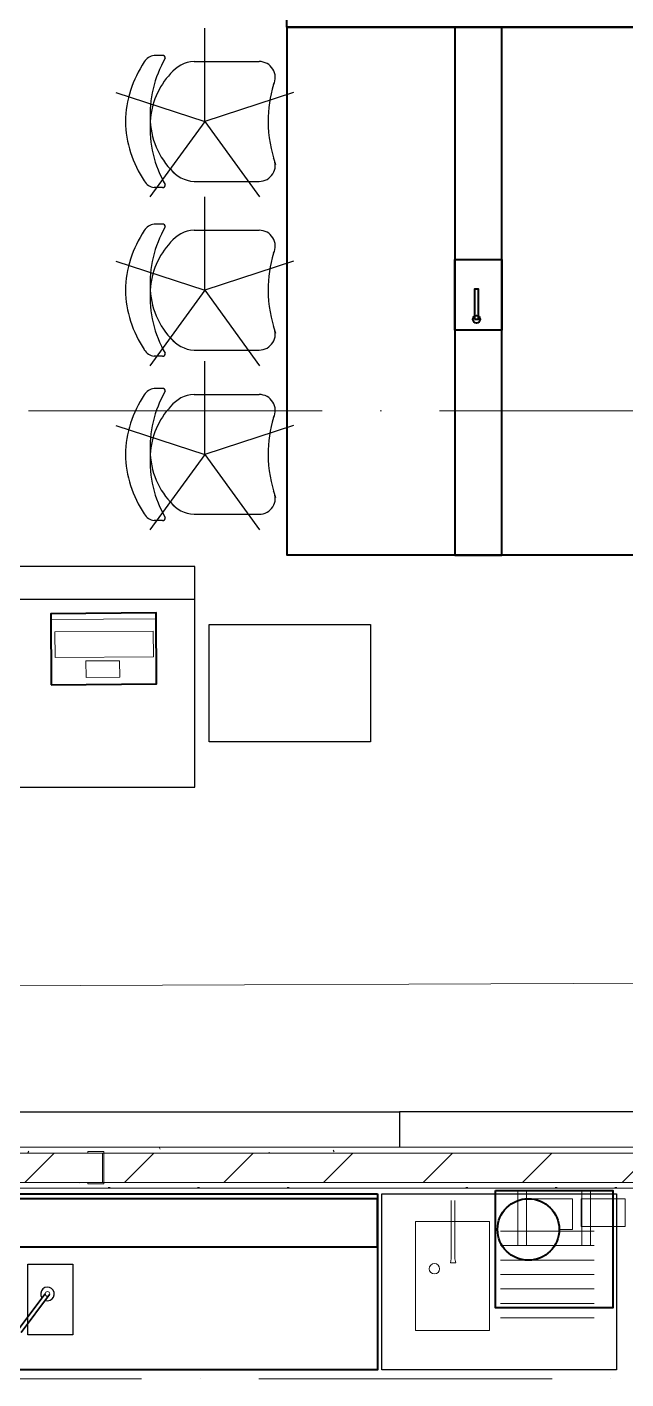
# Model space of a CAD drawing. Header units: millimetres. Extents: x -6467 to 105918, y -7090 to 92481.
# Drawn here: x 943 to 2984, y 14181 to 18789 of the extents above; entities that cross this region are included whole.
import ezdxf

# ---------------------------------------------------------------- set-up
doc = ezdxf.new("R2010")
doc.units = ezdxf.units.MM
for name, pattern in [('50_200_ШТРИХ_1Т_ш5_п1_п1_', [1400, 1000, -200, 0, -200]), ('IMPORT-200_ШТРИХ__ш1_п0_6_ _4_', [128000, 80000, -48000]), ('IMPORT-200_ШТРИХ_ш1п0_6_ _3_', [128000, 80000, -48000]), ('IMPORT-JIS_02_4_0 _2_', [1100, 800, -300])]:
    doc.linetypes.add(name, pattern=pattern)
for name, color, linetype, lineweight, true_color in [('A-GENM-1', 7, 'Continuous', 9, 0xaaaaaa), ('A-GENM-2', 7, 'Continuous', 20, 0xaaaaaa), ('I-WALL-1', 7, 'Continuous', 5, 0x787878), ('мебель 2 этаж-1', 7, 'Continuous', 40, 0xaaaaaa), ('Оси-3', 7, '50_200_ШТРИХ_1Т_ш5_п1_п1_', 9, 0xaaaaaa), ('ТХ_функционал-15', 7, 'IMPORT-200_ШТРИХ__ш1_п0_6_ _4_', 30, 0xaaaaaa), ('ТХ_функционал-16', 7, 'Continuous', 5, 0xaaaaaa), ('ТХ_функционал-2', 7, 'Continuous', 40, 0xaaaaaa), ('ТХ_функционал-4', 7, 'Continuous', 20, 0xaaaaaa), ('ТХ_функционал-5', 7, 'IMPORT-JIS_02_4_0 _2_', 20, 0xaaaaaa), ('ТХ_функционал-7', 7, 'IMPORT-200_ШТРИХ_ш1п0_6_ _3_', 20, 0xaaaaaa), ('ТХ_функционал-9', 7, 'Continuous', 30, 0xaaaaaa), ('ТХ_ЭТС_И_СТС-1', 7, 'Continuous', 5, 0xaaaaaa)]:
    doc.layers.add(name, color=color, linetype=linetype, lineweight=lineweight, true_color=true_color)
for name, color, linetype, lineweight in [('A-WALL', 7, 'Continuous', 5), ('A-WALL-FNSH-1', 7, 'Continuous', 5), ('I-WALL', 7, 'Continuous', 5)]:
    doc.layers.add(name, color=color, linetype=linetype, lineweight=lineweight)
pattern_1 = [(0, (0, 0), (406.4, 101.6), [6.706, -298.094, 6.706, -298.094, -1625.6]), (0, (0, 0), (406.4, 101.6), [-609.6, 6.706, -602.894, 6.706, -298.094, -711.2]), (0, (0, 0), (406.4, 101.6), [-1524, 6.706, -196.494, 6.706, -501.294]), (120, (152.4, 50.8), (-291.1882, 301.1527), [6.706, -298.094, 6.706, -298.094, -1625.6]), (120, (152.4, 50.8), (-291.1882, 301.1527), [-609.6, 6.706, -602.894, 6.706, -298.094, -711.2]), (120, (152.4, 50.8), (-291.1882, 301.1527), [-1524, 6.706, -196.494, 6.706, -501.294]), (240, (203.2, 254), (-115.2118, -402.7527), [6.706, -298.094, 6.706, -298.094, -1625.6]), (240, (203.2, 254), (-115.2118, -402.7527), [-609.6, 6.706, -602.894, 6.706, -298.094, -711.2]), (240, (203.2, 254), (-115.2118, -402.7527), [-1524, 6.706, -196.494, 6.706, -501.294])]

# ---------------------------------------------------------------- blocks, each defined once
blk = doc.blocks.new('Фахверк 100_34 - Фахверк 100_1-26106737-АИ_План этажа Радиаторы_2')
at = {"layer": 'A-GENM-2'}
for p, q in [((2285, 81466), (2175, 81466)), ((2175, 81466), (2175, 81411)), ((2180, 81461), (2280, 81461)), ((2180, 81411), (2180, 81461)), ((2280, 81461), (2280, 81411)), ((2285, 81411), (2285, 81466)), ((2175, 81411), (2180, 81411)), ((2280, 81411), (2285, 81411))]:
    blk.add_line(p, q, dxfattribs=at)
blk = doc.blocks.new('мебель 2 этаж-28800768-АИ_План этажа Радиаторы_2')
at = {"layer": 'ТХ_функционал-15'}
for p, q in [((3812, 20182.7), (3999, 19925.2)), ((3812, 19607.7), (3999, 19350.2)), ((3812, 19047.7), (3999, 18790.2))]:
    blk.add_line(p, q, dxfattribs=at)
at = {"layer": 'ТХ_функционал-15', "flags": 128}
for points in [[(3509.3, 20281), (3812, 20182.7), (3812, 20500.8)], [(4114.6, 20281), (3812, 20182.7), (3624.9, 19925.2)], [(3509.3, 19706), (3812, 19607.7), (3812, 19925.8)], [(4114.6, 19706), (3812, 19607.7), (3624.9, 19350.2)], [(3509.3, 19146), (3812, 19047.7), (3812, 19365.8)], [(4114.6, 19146), (3812, 19047.7), (3624.9, 18790.2)]]:
    blk.add_lwpolyline(points, dxfattribs=at)
at = {"layer": 'ТХ_функционал-16'}
blk.add_circle((3276.2, 16186.1), 7.78, dxfattribs=at)
blk.add_arc((3276.2, 16186.1), 23.3, 252.9195, 213.9768, dxfattribs=at)
at = {"layer": 'ТХ_функционал-2', "flags": 128}
for points in [[(5391.9, 21102), (5391.9, 20504), (4091.9, 20504), (4091.9, 21101.1), (5391.9, 21101.1)], [(4091.9, 20504), (5391.9, 20504), (5391.9, 18704.1), (4092.8, 18704.1), (4092.8, 20504)], [(4824.2, 20503.9), (4664.3, 20503.9), (4664.3, 18704.1), (4824.5, 18704.1), (4824.5, 20503.9)], [(4664.5, 19470.9), (4664.5, 19711.8), (4824.4, 19711.8), (4824.4, 19470.9), (4664.5, 19470.9)], [(4401.2, 16527.8), (4401.2, 15927.8), (3101.2, 15927.8), (3101.2, 16527.8), (4401.2, 16527.8)], [(4401.2, 16346.4), (4401.2, 16509.7), (3101.3, 16509.7), (3101.3, 16346.4), (4401.2, 16346.4)]]:
    blk.add_lwpolyline(points, dxfattribs=at)
for points in [[(4731.3, 19508.3), (4745.6, 19508.3), (4745.6, 19610.5), (4731.3, 19610.5)], [(3289.1, 18262.7), (3648.1, 18265.5), (3646.2, 18507.5), (3287.3, 18504.7)], [(4803.2, 16538.8), (5203.2, 16538.8), (5203.2, 16138.8), (4803.2, 16138.8)]]:
    blk.add_lwpolyline(points, close=True, dxfattribs=at)
at = {"layer": 'ТХ_функционал-2'}
for centre, radius in [((4738.4, 19508.3), 12.9), ((4915.2, 16405.8), 105)]:
    blk.add_circle(centre, radius, dxfattribs=at)
at = {"layer": 'ТХ_функционал-4'}
for p, q in [((3287.4, 18484.5), (3646.4, 18487.3)), ((5139.5, 16400.3), (4819.8, 16400.3)), ((5139.5, 16351), (4819.8, 16351)), ((5139.5, 16301.7), (4819.8, 16301.7)), ((5139.5, 16252.4), (4819.8, 16252.4)), ((5139.5, 16203.1), (4819.8, 16203.1)), ((5139.5, 16153.8), (4819.8, 16153.8)), ((5139.5, 16104.5), (4819.8, 16104.5))]:
    blk.add_line(p, q, dxfattribs=at)
at = {"layer": 'ТХ_функционал-4', "flags": 128}
for points in [[(3301.3, 18443.2), (3636.3, 18445.7), (3637, 18357.7), (3302, 18355.2)], [(3407.1, 18343.8), (3521.7, 18344.6), (3522.1, 18287.9), (3407.6, 18287.1)], [(5095.2, 16415.8), (5245.2, 16415.8), (5245.2, 16510.8), (5095.2, 16510.8)]]:
    blk.add_lwpolyline(points, close=True, dxfattribs=at)
for points in [[(4652.1, 16504.2), (4652.1, 16305.8), (4649.2, 16292.4), (4667.5, 16292.4), (4664.6, 16305.8), (4664.6, 16504.2)], [(5020.2, 16405.8), (5065.2, 16405.8), (5065.2, 16510.8), (4915.2, 16510.8)], [(4530.4, 16433.1), (4782.6, 16433.1), (4782.6, 16061.1), (4530.4, 16061.1), (4530.4, 16433.1)]]:
    blk.add_lwpolyline(points, dxfattribs=at)
at = {"layer": 'ТХ_функционал-4'}
blk.add_circle((4595, 16272), 17.7, dxfattribs=at)
at = {"layer": 'ТХ_функционал-5', "flags": 128}
for points in [[(4879.6, 16538.8), (4908.6, 16538.8), (4908.6, 16350.9), (4879.6, 16350.9)], [(5126.8, 16538.8), (5097.8, 16538.8), (5097.8, 16350.9), (5126.8, 16350.9)]]:
    blk.add_lwpolyline(points, close=True, dxfattribs=at)
at = {"layer": 'ТХ_функционал-7'}
blk.add_line((7043.5, 17251.5), (348.5, 17225.3), dxfattribs=at)
at = {"layer": 'ТХ_функционал-9'}
for p, q in [((3667.6, 20407.7), (3639.2, 20407.7)), ((3775.7, 20386.8), (3997.8, 20386.8)), ((3667.6, 19957.7), (3639.2, 19957.7)), ((3775.7, 19978.5), (3997.8, 19978.5)), ((3667.6, 19832.7), (3639.2, 19832.7)), ((3775.7, 19811.8), (3997.8, 19811.8)), ((3775.7, 19403.5), (3997.8, 19403.5)), ((3667.6, 19382.7), (3639.2, 19382.7)), ((3667.6, 19272.7), (3639.2, 19272.7)), ((3775.7, 19251.8), (3997.8, 19251.8)), ((3667.6, 18822.7), (3639.2, 18822.7)), ((3775.7, 18843.5), (3997.8, 18843.5))]:
    blk.add_line(p, q, dxfattribs=at)
at = {"layer": 'ТХ_функционал-9', "flags": 128}
for points in [[(1378.3, 17913.9), (3778.3, 17913.9), (3778.3, 18666.2), (1378.2, 18666.2)], [(2543.2, 18667.5), (2543.2, 18554), (3776.1, 18554)], [(2471, 16807.1), (4476, 16807.1), (4476, 16686.3)], [(5593.5, 16686.3), (5593.5, 16807.1), (4476, 16807.1), (4476, 16686.3)], [(5215.2, 15927.8), (4415.2, 15927.8), (4415.2, 16527.8), (5215.2, 16527.8), (5215.2, 15927.8)]]:
    blk.add_lwpolyline(points, dxfattribs=at)
for points in [[(4377.2, 18068), (3827.2, 18068), (3827.2, 18468), (4377.2, 18468)], [(3362.8, 16287.4), (3362.8, 16046.5), (3209, 16046.5), (3209, 16287.4), (3362.8, 16287.4), (3362.8, 16046.5), (3209, 16046.5), (3209, 16287.4)], [(3171.5, 16057.5), (3268.1, 16186.6)], [(3186.8, 16054.5), (3283.4, 16183.6)]]:
    blk.add_lwpolyline(points, close=True, dxfattribs=at)
at = {"layer": 'ТХ_функционал-9'}
for centre, radius, start, end in [((3917.2, 20175.9), 375.4, 146.0509, 178.9758), ((3645.1, 20362.4), 45.6, 97.3317, 149.4346), ((4015.4, 20204.1), 389.8, 150.171, 183.1505), ((3669.1, 20399.5), 8.29, 349.3986, 100.7772), ((3780.3, 20279), 107.9, 92.4801, 141.7474), ((3997.9, 20332.4), 54.5, 333.635, 90.0987), ((3886.7, 20168.3), 260.9, 137.1011, 176.8345), ((4488.1, 20178.1), 460.2, 163.5816, 179.4326), ((3917.2, 20189.4), 375.4, 181.0242, 213.9491), ((4015.4, 20161.2), 389.8, 176.8495, 209.829), ((3888.6, 20197.6), 262.9, 183.2504, 228.1979), ((4488.1, 20187.2), 460.2, 180.5674, 199.1412), ((3997.9, 20033), 54.5, 269.9013, 26.365), ((3780.3, 20086.3), 107.9, 218.2526, 267.5199), ((3645.1, 20002.9), 45.6, 210.5654, 262.6683), ((3669.1, 19965.8), 8.29, 259.2228, 10.6014), ((3645.1, 19787.4), 45.6, 97.3317, 149.4346), ((4015.4, 19629.1), 389.8, 150.171, 183.1505), ((3669.1, 19824.5), 8.29, 349.3986, 100.7772), ((3917.2, 19600.9), 375.4, 146.0509, 178.9758), ((3886.7, 19593.3), 260.9, 137.1011, 176.8345), ((3780.3, 19704), 107.9, 92.4801, 141.7474), ((3997.9, 19757.4), 54.5, 333.635, 90.0987), ((4488.1, 19603.1), 460.2, 163.5816, 179.4326), ((3917.2, 19614.4), 375.4, 181.0242, 213.9491), ((4015.4, 19586.2), 389.8, 176.8495, 209.829), ((3888.6, 19622.6), 262.9, 183.2504, 228.1979), ((4488.1, 19612.2), 460.2, 180.5674, 199.1412), ((3997.9, 19458), 54.5, 269.9013, 26.365), ((3645.1, 19427.9), 45.6, 210.5654, 262.6683), ((3780.3, 19511.3), 107.9, 218.2526, 267.5199), ((3669.1, 19390.8), 8.29, 259.2228, 10.6014), ((3645.1, 19227.4), 45.6, 97.3317, 149.4346), ((4015.4, 19069.1), 389.8, 150.171, 183.1505), ((3669.1, 19264.5), 8.29, 349.3986, 100.7772), ((3917.2, 19040.9), 375.4, 146.0509, 178.9758), ((3780.3, 19144), 107.9, 92.4801, 141.7474), ((3997.9, 19197.4), 54.5, 333.635, 90.0987), ((3886.7, 19033.3), 260.9, 137.1011, 176.8345), ((4488.1, 19043.1), 460.2, 163.5816, 179.4326), ((3917.2, 19054.4), 375.4, 181.0242, 213.9491), ((4015.4, 19026.2), 389.8, 176.8495, 209.829), ((3888.6, 19062.6), 262.9, 183.2504, 228.1979), ((4488.1, 19052.2), 460.2, 180.5674, 199.1412), ((3997.9, 18898), 54.5, 269.9013, 26.365), ((3780.3, 18951.3), 107.9, 218.2526, 267.5199), ((3645.1, 18867.9), 45.6, 210.5654, 262.6683), ((3669.1, 18830.8), 8.29, 259.2228, 10.6014), ((3276.2, 16186.1), 23.3, 252.9195, 213.9768)]:
    blk.add_arc(centre, radius, start, end, dxfattribs=at)
at = {"layer": 'ТХ_ЭТС_И_СТС-1'}
blk.add_circle((3276.2, 16186.1), 7.78, dxfattribs=at)

msp = doc.modelspace()

# ---------------------------------------------------------------- hatches: boundary and pattern name
at = {"layer": 'I-WALL'}
h = msp.add_hatch(dxfattribs=at)
h.set_pattern_fill('FP_5', color=256, style=0, pattern_type=2)
h.set_pattern_definition([(45, (0, 0), (-169.7056, 169.7056), [])])
h.paths.add_polyline_path([(5120, 14851), (5120, 14951), (4656.5, 14951), (4656.5, 14851), (5100, 14851)])
h.paths.add_polyline_path([(2828.5, 14851), (3456.5, 14851), (3456.5, 14951), (-2200, 14951), (-2200, 14851), (-493.5, 14851)])
at = {"layer": 'I-WALL-1'}
h = msp.add_hatch(dxfattribs=at)
h.set_pattern_fill('FP_3', color=256, style=0, pattern_type=2)
h.set_pattern_definition(pattern_1)
h.paths.add_polyline_path([(4900, 14951), (5220, 14951), (5220, 14971), (4900, 14971)])
h.paths.add_polyline_path([(4656.5, 14951), (4800, 14951), (4800, 14971), (4656.5, 14971)])
h.paths.add_polyline_path([(2828.5, 14951), (3456.5, 14951), (3456.5, 14971), (-2200, 14971), (-2200, 14951), (-493.5, 14951)])
h = msp.add_hatch(dxfattribs=at)
h.set_pattern_fill('FP_3', color=256, style=0, pattern_type=2)
h.set_pattern_definition(pattern_1)
h.paths.add_polyline_path([(5100, 14831), (5100, 14851), (4656.5, 14851), (4656.5, 14831)])
h.paths.add_polyline_path([(3456.5, 14831), (3456.5, 14851), (-1740, 14851), (-1740, 14831), (2828.5, 14831)])
h.paths.add_polyline_path([(-1840, 14831), (-1840, 14851), (-2200, 14851), (-2200, 14831), (-2154.5, 14831)])

# ---------------------------------------------------------------- linework, layer by layer
at = {"layer": 'A-WALL'}
for p, q in [((3456.5, 14951), (-2200, 14951)), ((3456.5, 14851), (-2200, 14851))]:
    msp.add_line(p, q, dxfattribs=at)
at = {"layer": 'A-WALL-FNSH-1'}
for p, q in [((3456.5, 14971), (-2200, 14971)), ((-1720, 14831), (3456.5, 14831))]:
    msp.add_line(p, q, dxfattribs=at)
at = {"layer": 'Оси-3'}
for p, q in [((25750, 17481), (-5267.3, 17481)), ((-5267.3, 14181), (25750, 14181))]:
    msp.add_line(p, q, dxfattribs=at)

# ---------------------------------------------------------------- block references
at = {"layer": 'A-GENM-1', "rotation": 270.0000000000026}
msp.add_blockref('Фахверк 100_34 - Фахверк 100_1-26106737-АИ_План этажа Радиаторы_2', (-80261.2, 17131), dxfattribs=at)
at = {"layer": 'мебель 2 этаж-1'}
msp.add_blockref('мебель 2 этаж-28800768-АИ_План этажа Радиаторы_2', (-2263.5, -1715.2), dxfattribs=at)

doc.saveas('drawing.dxf')
